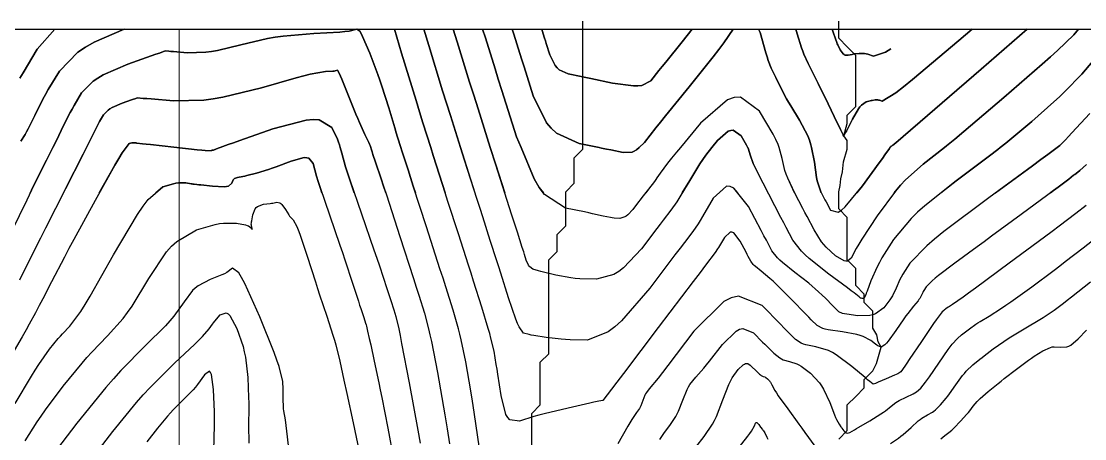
# Model space of a CAD drawing. Header units: metres. Extents: x 837117 to 838477, y 1189012 to 1191015.
# Drawn here: x 838258 to 838382.7, y 1190965.9 to 1191014.8 of the extents above; entities that cross this region are included whole.
import ezdxf

# ---------------------------------------------------------------- set-up
doc = ezdxf.new("R2010")
doc.units = ezdxf.units.M
doc.header["$LTSCALE"] = 0.3
doc.layers.add('COORD', color=7, linetype='Continuous', lineweight=20)
doc.layers.add('DRENAJE', color=5, linetype='Continuous', lineweight=25)
for name, color, linetype in [('COTAS 10', 1, 'Continuous'), ('COTAS INT', 252, 'Continuous'), ('MARCO IMP', 130, 'Continuous')]:
    doc.layers.add(name, color=color, linetype=linetype)

msp = doc.modelspace()

# ---------------------------------------------------------------- linework, layer by layer
at = {"layer": 'COORD'}
msp.add_line((838276.514, 1189013.872), (838276.514, 1191013.872), dxfattribs=at)
msp.add_lwpolyline([(837476.514, 1189013.872), (838476.514, 1189013.872), (838476.514, 1191013.872), (837476.514, 1191013.872)], close=True, dxfattribs=at)
at = {"layer": 'COTAS 10'}
for points, elevation in [([(838311.924, 1190963.375), (838311.101, 1190968.978), (838310.899, 1190970.279), (838310.709, 1190971.473), (838310.118, 1190974.879), (838309.576, 1190977.45), (838309.418, 1190978.117), (838309.256, 1190978.764), (838308.639, 1190980.936), (838307.77, 1190983.677), (838307.448, 1190984.682), (838307.092, 1190985.794), (838305.511, 1190990.701), (838303.969, 1190995.476), (838303.637, 1190996.506), (838303.346, 1190997.408), (838302.638, 1190999.612), (838302.516, 1191000), (838302.132, 1191001.22), (838301.969, 1191001.747), (838301.796, 1191002.31), (838301.088, 1191004.641), (838300.275, 1191007.188), (838300.035, 1191007.888), (838299.79, 1191008.585), (838298.854, 1191011.083), (838298.028, 1191013.026), (838297.853, 1191013.372), (838297.701, 1191013.637), (838297.343, 1191013.902), (838296.446, 1191013.652), (838295.953, 1191013.593), (838295.354, 1191013.537), (838292.309, 1191013.368), (838288.726, 1191013.079), (838287.788, 1191012.948), (838286.874, 1191012.794), (838283.769, 1191012.053), (838281.006, 1191011.372), (838280.308, 1191011.256), (838279.639, 1191011.171), (838277.463, 1191011.127), (838275.859, 1191011.255), (838275.551, 1191011.28), (838275.301, 1191011.299), (838274.889, 1191011.328), (838274.201, 1191011.088), (838273.777, 1191010.938), (838273.252, 1191010.751), (838270.513, 1191009.772), (838267.609, 1191008.515), (838266.98, 1191008.153), (838266.427, 1191007.785), (838265.059, 1191006.402), (838264.205, 1191004.94), (838263.975, 1191004.521), (838263.747, 1191004.096), (838262.948, 1191002.511), (838262.171, 1191000.912), (838261.957, 1191000.478), (838261.743, 1191000.048), (838261.719, 1191000), (838260.976, 1190998.526), (838259.742, 1190996.049), (838259.234, 1190995.016), (838258.654, 1190993.833), (838255.959, 1190988.308)], 1700), ([(838259.077, 1190994.695), (838259.234, 1190995.016), (838259.742, 1190996.049), (838260.976, 1190998.526), (838261.719, 1191000), (838261.743, 1191000.048), (838261.957, 1191000.478), (838262.171, 1191000.912), (838262.948, 1191002.511), (838263.747, 1191004.096), (838263.975, 1191004.521), (838264.205, 1191004.94), (838265.059, 1191006.402), (838266.427, 1191007.785), (838266.98, 1191008.153), (838267.609, 1191008.515), (838270.513, 1191009.772), (838273.252, 1191010.751), (838273.777, 1191010.938), (838274.201, 1191011.088), (838274.889, 1191011.328), (838275.301, 1191011.299), (838275.551, 1191011.28), (838275.859, 1191011.255), (838277.463, 1191011.127), (838279.639, 1191011.171), (838280.308, 1191011.256), (838281.006, 1191011.372), (838283.769, 1191012.053), (838286.874, 1191012.794), (838287.788, 1191012.948), (838288.726, 1191013.079), (838292.309, 1191013.368), (838295.354, 1191013.537), (838295.953, 1191013.593), (838296.446, 1191013.652), (838297.343, 1191013.902), (838297.701, 1191013.637), (838297.853, 1191013.372), (838298.028, 1191013.026), (838298.854, 1191011.083), (838299.79, 1191008.585), (838300.035, 1191007.888), (838300.275, 1191007.188), (838301.088, 1191004.641), (838301.796, 1191002.31), (838301.969, 1191001.747), (838302.132, 1191001.22), (838302.516, 1191000), (838302.638, 1190999.612), (838303.346, 1190997.408), (838303.637, 1190996.506), (838303.969, 1190995.476), (838304.221, 1190994.695)], 1700), ([(838351.784, 1190994.695), (838351.716, 1190994.824), (838351.401, 1190995.74), (838351.32, 1190996.095), (838351.242, 1190996.493), (838350.985, 1190998.296), (838350.637, 1191000), (838350.572, 1191000.321), (838350.396, 1191000.859), (838350.193, 1191001.388), (838349.237, 1191003.216), (838348.207, 1191004.885), (838347.957, 1191005.313), (838347.722, 1191005.727), (838347.003, 1191007.1), (838346.459, 1191008.214), (838346.336, 1191008.464), (838346.224, 1191008.689), (838345.916, 1191009.294), (838345.573, 1191010.205), (838345.439, 1191010.623), (838345.288, 1191011.114), (838344.601, 1191013.484), (838344.421, 1191013.872), (838344.601, 1191013.484), (838345.288, 1191011.114), (838345.439, 1191010.623), (838345.573, 1191010.205), (838345.916, 1191009.294), (838346.224, 1191008.689), (838346.336, 1191008.464), (838346.459, 1191008.214), (838347.003, 1191007.1), (838347.722, 1191005.727), (838347.957, 1191005.313), (838348.207, 1191004.885), (838349.237, 1191003.216), (838350.193, 1191001.388), (838350.396, 1191000.859), (838350.572, 1191000.321), (838350.637, 1191000), (838350.985, 1190998.296), (838351.242, 1190996.493), (838351.32, 1190996.095), (838351.401, 1190995.74), (838351.716, 1190994.824), (838352.094, 1190994.106), (838352.215, 1190993.877), (838352.342, 1190993.634), (838352.857, 1190992.648), (838353.776, 1190992.436), (838354.157, 1190992.681), (838354.594, 1190993.059), (838356.629, 1190995.52), (838358.568, 1190998.213), (838358.944, 1190998.736), (838359.25, 1190999.162), (838359.776, 1190999.899), (838359.836, 1190999.993), (838359.84, 1191000), (838359.849, 1191000.014), (838359.861, 1191000.032), (838359.889, 1191000.082), (838359.906, 1191000.11), (838359.91, 1191000.116), (838359.914, 1191000.121), (838359.928, 1191000.131), (838359.939, 1191000.134), (838359.942, 1191000.135), (838359.945, 1191000.135), (838359.954, 1191000.136), (838359.963, 1191000.136), (838359.966, 1191000.135), (838359.974, 1191000.132), (838360.06, 1191000.198), (838360.112, 1191000.24), (838360.175, 1191000.293), (838360.503, 1191000.574), (838370.51, 1191009.198), (838375.918, 1191013.872), (838370.51, 1191009.198), (838360.503, 1191000.574), (838360.175, 1191000.293), (838360.112, 1191000.24), (838360.06, 1191000.198), (838359.974, 1191000.132), (838359.966, 1191000.135), (838359.963, 1191000.136), (838359.954, 1191000.136), (838359.945, 1191000.135), (838359.942, 1191000.135), (838359.939, 1191000.134), (838359.928, 1191000.131), (838359.914, 1191000.121), (838359.91, 1191000.116), (838359.906, 1191000.11), (838359.889, 1191000.082), (838359.861, 1191000.032), (838359.849, 1191000.014), (838359.84, 1191000), (838359.836, 1190999.993), (838359.776, 1190999.899), (838359.25, 1190999.162), (838358.944, 1190998.736), (838358.568, 1190998.213), (838356.629, 1190995.52), (838355.947, 1190994.695)], 1690), ([(838382.833, 1190993.219), (838381.633, 1190992.283), (838379.655, 1190990.772), (838378.861, 1190990.177), (838377.959, 1190989.503), (838373.81, 1190986.43), (838369.839, 1190983.512), (838369.049, 1190982.937), (838368.393, 1190982.463), (838367.145, 1190981.589), (838366.804, 1190981.384), (838366.72, 1190981.331), (838366.642, 1190981.28), (838366.397, 1190981.107), (838366.197, 1190980.951), (838366.146, 1190980.911), (838366.097, 1190980.872), (838365.935, 1190980.739), (838365.474, 1190980.13), (838365.237, 1190979.79), (838364.952, 1190979.376), (838363.525, 1190977.263), (838362.096, 1190975.139), (838361.81, 1190974.719), (838361.571, 1190974.371), (838361.101, 1190973.722), (838360.744, 1190973.486), (838360.576, 1190973.398), (838360.377, 1190973.301), (838359.407, 1190972.872), (838358.461, 1190972.479), (838358.277, 1190972.404), (838358.126, 1190972.345), (838357.866, 1190972.255), (838357.457, 1190972.581), (838357.213, 1190972.784), (838356.913, 1190973.036), (838355.358, 1190974.352), (838353.544, 1190975.698), (838353.08, 1190975.969), (838352.634, 1190976.196), (838351.161, 1190976.647), (838349.962, 1190976.881), (838349.688, 1190976.97), (838349.439, 1190977.069), (838348.748, 1190977.517), (838347.829, 1190978.439), (838347.437, 1190978.837), (838346.984, 1190979.298), (838344.85, 1190981.479), (838342.087, 1190982.593), (838341.239, 1190982.38), (838340.354, 1190981.942), (838336.857, 1190978.477), (838333.782, 1190974.435), (838333.164, 1190973.632), (838332.647, 1190972.966), (838331.619, 1190971.703), (838331.279, 1190971.272), (838331.195, 1190971.13), (838331.116, 1190970.978), (838330.864, 1190970.35), (838330.617, 1190969.711), (838330.539, 1190969.552), (838330.458, 1190969.402), (838330.133, 1190968.927), (838329.583, 1190968.111), (838329.36, 1190967.746), (838329.106, 1190967.32), (838327.933, 1190965.279)], 1700), ([(838289.5, 1190963.739), (838288.969, 1190968.08), (838288.789, 1190969.125), (838288.758, 1190969.388), (838288.734, 1190969.639), (838288.712, 1190970.452), (838288.724, 1190971.229), (838288.722, 1190971.458), (838288.717, 1190971.693), (838288.68, 1190972.592), (838288.231, 1190974.323), (838287.967, 1190975.083), (838287.643, 1190975.964), (838285.967, 1190980.159), (838284.215, 1190984.07), (838283.843, 1190984.772), (838283.52, 1190985.309), (838282.76, 1190985.874), (838282.096, 1190985.357), (838281.833, 1190985.212), (838281.535, 1190985.066), (838280.175, 1190984.532), (838278.74, 1190983.804), (838278.395, 1190983.535), (838278.073, 1190983.238), (838277.099, 1190981.922), (838275.902, 1190980.217), (838275.439, 1190979.675), (838274.919, 1190979.102), (838272.566, 1190976.778), (838269.677, 1190973.849), (838268.82, 1190972.894), (838267.938, 1190971.878), (838264.543, 1190967.69), (838261.63, 1190963.907)], 1710)]:
    msp.add_lwpolyline(points, dxfattribs=dict(at, elevation=elevation))
at = {"layer": 'COTAS 10', "elevation": 1690}
msp.add_lwpolyline([(838330.422, 1191000), (838330.136, 1190999.725), (838329.87, 1190999.576), (838329.599, 1190999.468), (838328.574, 1190999.421), (838327.135, 1190999.717), (838326.602, 1190999.826), (838326.011, 1190999.947), (838325.75, 1191000), (838323.392, 1191000.479), (838320.745, 1191001.706), (838320.136, 1191002.263), (838319.581, 1191002.916), (838318.024, 1191006.061), (838316.943, 1191009.46), (838316.687, 1191010.272), (838316.451, 1191011.027), (838315.754, 1191013.292), (838315.561, 1191013.872), (838315.754, 1191013.292), (838316.451, 1191011.027), (838316.687, 1191010.272), (838316.943, 1191009.46), (838318.024, 1191006.061), (838319.581, 1191002.916), (838320.136, 1191002.263), (838320.745, 1191001.706), (838323.392, 1191000.479), (838325.75, 1191000), (838326.011, 1190999.947), (838326.602, 1190999.826), (838327.135, 1190999.717), (838328.574, 1190999.421), (838329.599, 1190999.468), (838329.87, 1190999.576), (838330.136, 1190999.725), (838330.422, 1191000), (838331.052, 1191000.605), (838332.391, 1191002.3), (838332.923, 1191002.962), (838333.526, 1191003.709), (838336.288, 1191007.104), (838339.122, 1191010.656), (838339.77, 1191011.501), (838340.358, 1191012.287), (838341.465, 1191013.872), (838340.358, 1191012.287), (838339.77, 1191011.501), (838339.122, 1191010.656), (838336.288, 1191007.104), (838333.526, 1191003.709), (838332.923, 1191002.962), (838332.391, 1191002.3), (838331.052, 1191000.605)], close=True, dxfattribs=at)
at = {"layer": 'COTAS INT'}
for points, elevation in [([(838257.86, 1191008.119), (838258.234, 1191008.764), (838259.901, 1191011.539), (838261.943, 1191013.872), (838259.901, 1191011.539), (838258.234, 1191008.764), (838257.86, 1191008.119)], 1696), ([(838257.982, 1191000.736), (838258.472, 1191001.553), (838258.64, 1191001.863), (838258.822, 1191002.211), (838259.596, 1191003.771), (838260.565, 1191005.664), (838260.869, 1191006.22), (838261.19, 1191006.791), (838262.48, 1191008.971), (838264.663, 1191011.178), (838265.547, 1191011.767), (838266.552, 1191012.345), (838270.079, 1191013.872), (838266.552, 1191012.345), (838265.547, 1191011.767), (838264.663, 1191011.178), (838262.48, 1191008.971), (838261.19, 1191006.791), (838260.869, 1191006.22), (838260.565, 1191005.664), (838259.596, 1191003.771), (838258.822, 1191002.211), (838258.64, 1191001.863), (838258.472, 1191001.553), (838257.982, 1191000.736)], 1698), ([(838382.871, 1190998.035), (838382.1, 1190997.312), (838381.643, 1190996.97), (838381.503, 1190996.863), (838381.357, 1190996.751), (838380.783, 1190996.302), (838379.555, 1190995.372), (838378.998, 1190994.957), (838378.347, 1190994.473), (838375.211, 1190992.153), (838371.739, 1190989.596), (838370.876, 1190988.962), (838370.056, 1190988.36), (838367.451, 1190986.453), (838365.517, 1190984.995), (838365.121, 1190984.676), (838364.785, 1190984.393), (838364.074, 1190983.678), (838363.798, 1190983.236), (838363.736, 1190983.125), (838363.68, 1190983.02), (838363.531, 1190982.685), (838363.324, 1190982.309), (838363.232, 1190982.178), (838363.124, 1190982.036), (838362.61, 1190981.426), (838361.915, 1190980.566), (838361.693, 1190980.267), (838361.458, 1190979.94), (838360.506, 1190978.54), (838359.613, 1190977.286), (838359.416, 1190977.052), (838359.241, 1190976.867), (838358.791, 1190976.609), (838358.418, 1190976.766), (838358.292, 1190976.842), (838358.155, 1190976.934), (838357.579, 1190977.384), (838356.679, 1190977.868), (838356.338, 1190977.981), (838355.957, 1190978.084), (838354.252, 1190978.381), (838352.602, 1190978.64), (838352.257, 1190978.72), (838351.96, 1190978.802), (838351.288, 1190979.13), (838350.611, 1190979.811), (838350.31, 1190980.116), (838349.96, 1190980.473), (838348.288, 1190982.182), (838346.531, 1190983.937), (838346.128, 1190984.322), (838345.762, 1190984.663), (838344.739, 1190985.528), (838344.074, 1190986.058), (838343.932, 1190986.187), (838343.809, 1190986.309), (838343.519, 1190986.684), (838343.227, 1190987.239), (838343.103, 1190987.474), (838342.96, 1190987.744), (838342.287, 1190989.015), (838341.518, 1190989.997), (838341.314, 1190990.085), (838341.114, 1190990.093), (838340.423, 1190989.46), (838339.854, 1190988.49), (838339.73, 1190988.286), (838339.622, 1190988.11), (838339.353, 1190987.706), (838338.222, 1190986.22), (838337.57, 1190985.361), (838336.772, 1190984.308), (838332.664, 1190978.89), (838328.587, 1190973.515), (838327.808, 1190972.489), (838327.181, 1190971.664), (838326.181, 1190970.355), (838326.17, 1190970.356), (838326.163, 1190970.356), (838326.149, 1190970.358), (838325.519, 1190970.223), (838325.128, 1190970.136), (838324.643, 1190970.029), (838322.105, 1190969.466), (838319.316, 1190968.802), (838318.672, 1190968.632), (838318.083, 1190968.468), (838316.421, 1190967.923), (838315.297, 1190968.073), (838315.048, 1190968.348), (838314.825, 1190968.723), (838314.245, 1190970.917), (838313.873, 1190973.45), (838313.782, 1190974.039), (838313.696, 1190974.578), (838313.429, 1190976.118), (838313.066, 1190977.655), (838312.921, 1190978.193), (838312.755, 1190978.779), (838311.995, 1190981.3), (838311.033, 1190984.345), (838310.741, 1190985.262), (838310.438, 1190986.21), (838309.252, 1190989.9), (838308.033, 1190993.678), (838307.71, 1190994.681), (838307.394, 1190995.667), (838306.301, 1190999.072), (838306.009, 1191000), (838305.093, 1191002.913), (838304.703, 1191004.173), (838304.29, 1191005.519), (838302.598, 1191011.087), (838301.756, 1191013.872), (838302.598, 1191011.087), (838304.29, 1191005.519), (838304.703, 1191004.173), (838305.093, 1191002.913), (838306.009, 1191000), (838306.301, 1190999.072), (838307.394, 1190995.667), (838307.705, 1190994.695)], 1698), ([(838383.242, 1191004.003), (838381.16, 1191001.731), (838380.745, 1191001.283), (838380.4, 1191000.912), (838379.738, 1191000.226), (838379.435, 1191000), (838378.337, 1190999.182), (838377.526, 1190998.586), (838376.532, 1190997.858), (838371.414, 1190994.12), (838366.154, 1190990.142), (838365.07, 1190989.262), (838364.147, 1190988.478), (838362.16, 1190986.45), (838361.347, 1190985.149), (838361.165, 1190984.825), (838361, 1190984.516), (838360.562, 1190983.531), (838360.143, 1190982.637), (838359.992, 1190982.387), (838359.826, 1190982.136), (838359.097, 1190981.216), (838358.125, 1190980.507), (838357.806, 1190980.388), (838357.465, 1190980.302), (838356.052, 1190980.271), (838354.765, 1190980.457), (838354.503, 1190980.509), (838354.283, 1190980.56), (838353.828, 1190980.743), (838353.474, 1190981.099), (838353.317, 1190981.259), (838353.134, 1190981.445), (838352.26, 1190982.339), (838351.081, 1190983.449), (838350.706, 1190983.771), (838350.309, 1190984.1), (838348.702, 1190985.344), (838347.224, 1190986.52), (838346.91, 1190986.806), (838346.637, 1190987.076), (838345.993, 1190987.907), (838345.345, 1190989.14), (838345.069, 1190989.662), (838344.752, 1190990.262), (838343.26, 1190993.082), (838341.552, 1190995.261), (838341.099, 1190995.456), (838340.655, 1190995.475), (838339.121, 1190994.07), (838337.858, 1190991.917), (838337.584, 1190991.464), (838337.343, 1190991.073), (838336.746, 1190990.178), (838335.736, 1190988.857), (838335.235, 1190988.199), (838334.638, 1190987.412), (838331.68, 1190983.513), (838328.38, 1190979.703), (838327.567, 1190978.974), (838326.798, 1190978.385), (838324.384, 1190977.435), (838322.344, 1190977.461), (838321.811, 1190977.488), (838321.292, 1190977.524), (838319.529, 1190977.727), (838318.104, 1190977.966), (838317.798, 1190978.024), (838317.529, 1190978.08), (838316.875, 1190978.254), (838316.36, 1190978.979), (838316.179, 1190979.382), (838315.981, 1190979.873), (838315.127, 1190982.375), (838314.213, 1190985.277), (838313.978, 1190986.019), (838313.751, 1190986.735), (838312.993, 1190989.099), (838312.098, 1190991.879), (838311.784, 1190992.857), (838311.441, 1190993.925), (838309.964, 1190998.532), (838309.499, 1191000), (838308.311, 1191003.755), (838307.857, 1191005.211), (838307.405, 1191006.67), (838305.785, 1191011.976), (838305.194, 1191013.872), (838305.785, 1191011.976), (838307.405, 1191006.67), (838307.857, 1191005.211), (838308.311, 1191003.755), (838309.499, 1191000), (838309.964, 1190998.532), (838311.194, 1190994.695)], 1696), ([(838335.493, 1190994.695), (838336.363, 1190996.158), (838337.559, 1190998.083), (838337.907, 1190998.593), (838338.262, 1190999.093), (838338.968, 1191000), (838339.604, 1191000.818), (838340.874, 1191001.915), (838341.183, 1191002.019), (838341.474, 1191002.037), (838342.374, 1191001.384), (838343.012, 1191000.302), (838343.14, 1191000.051), (838343.163, 1191000), (838343.14, 1191000.051), (838343.012, 1191000.302), (838342.374, 1191001.384), (838341.474, 1191002.037), (838341.183, 1191002.019), (838340.874, 1191001.915), (838339.604, 1191000.818), (838338.968, 1191000), (838338.262, 1190999.093), (838337.907, 1190998.593), (838337.559, 1190998.083), (838336.363, 1190996.158), (838335.323, 1190994.41), (838335.074, 1190994.011), (838334.841, 1190993.649), (838334.139, 1190992.649), (838333.251, 1190991.495), (838332.9, 1190991.036), (838332.504, 1190990.516), (838330.697, 1190988.136), (838328.61, 1190985.898), (838328.038, 1190985.469), (838327.469, 1190985.122), (838325.434, 1190984.555), (838323.476, 1190984.611), (838322.956, 1190984.657), (838322.444, 1190984.716), (838320.672, 1190985.037), (838319.218, 1190985.393), (838318.906, 1190985.474), (838318.634, 1190985.547), (838317.983, 1190985.746), (838317.624, 1190986), (838317.537, 1190986.107), (838317.456, 1190986.23), (838317.207, 1190986.807), (838317.005, 1190987.45), (838316.952, 1190987.615), (838316.902, 1190987.774), (838316.734, 1190988.298), (838316.162, 1190990.081), (838315.488, 1190992.183), (838313.627, 1190997.993), (838312.989, 1191000), (838311.55, 1191004.528), (838311.045, 1191006.135), (838310.57, 1191007.655), (838309.108, 1191012.414), (838308.634, 1191013.872), (838309.108, 1191012.414), (838310.57, 1191007.655), (838311.045, 1191006.135), (838311.55, 1191004.528), (838312.989, 1191000), (838313.627, 1190997.993), (838314.683, 1190994.695)], 1694), ([(838360.326, 1190994.695), (838360.48, 1190994.904), (838361.068, 1190995.589), (838361.653, 1190996.222), (838363.741, 1190998.073), (838361.653, 1190996.222), (838361.068, 1190995.589), (838360.48, 1190994.904), (838358.332, 1190991.994), (838356.545, 1190989.253), (838356.184, 1190988.674), (838355.881, 1190988.174), (838355.27, 1190987.018), (838354.851, 1190986.669), (838354.669, 1190986.678), (838354.459, 1190986.732), (838353.461, 1190987.308), (838352.354, 1190988.306), (838352.075, 1190988.627), (838351.808, 1190988.967), (838350.941, 1190990.355), (838350.112, 1190991.938), (838349.869, 1190992.401), (838349.62, 1190992.875), (838348.669, 1190994.674), (838347.844, 1190996.433), (838347.674, 1190996.881), (838347.529, 1190997.312), (838347.215, 1190998.728), (838346.828, 1191000), (838346.715, 1191000.373), (838346.452, 1191000.947), (838346.136, 1191001.574), (838344.543, 1191004.27), (838342.302, 1191005.899), (838341.576, 1191005.854), (838340.805, 1191005.593), (838337.639, 1191002.859), (838335.266, 1191000), (838334.804, 1190999.444), (838334.241, 1190998.754), (838333.773, 1190998.174), (838332.888, 1190997.005), (838332.523, 1190996.444), (838332.384, 1190996.248), (838332.229, 1190996.035), (838331.533, 1190995.12), (838330.765, 1190994.132), (838330.565, 1190993.873), (838330.371, 1190993.62), (838329.713, 1190992.758), (838329.096, 1190992.097), (838328.927, 1190991.97), (838328.758, 1190991.867), (838328.157, 1190991.699), (838327.497, 1190991.735), (838327.291, 1190991.761), (838327.076, 1190991.793), (838326.22, 1190991.967), (838324.98, 1190992.245), (838324.525, 1190992.342), (838324.02, 1190992.448), (838321.79, 1190992.907), (838319.362, 1190994.504), (838318.732, 1190995.327), (838318.121, 1190996.317), (838316.594, 1191000), (838316.069, 1191001.267), (838314.337, 1191006.712), (838313.927, 1191008.013), (838313.548, 1191009.225), (838312.431, 1191012.853), (838312.092, 1191013.872), (838312.431, 1191012.853), (838313.548, 1191009.225), (838313.927, 1191008.013), (838314.337, 1191006.712), (838316.069, 1191001.267), (838316.594, 1191000), (838318.121, 1190996.317), (838318.732, 1190995.327), (838319.216, 1190994.695)], 1692), ([(838384.047, 1191010.656), (838382.307, 1191008.62), (838380.312, 1191006.561), (838379.693, 1191005.963), (838379.045, 1191005.353), (838376.465, 1191003.047), (838373.418, 1191000.529), (838372.747, 1191000), (838372.475, 1190999.786), (838371.491, 1190999.022), (838367.578, 1190996.096), (838363.903, 1190993.182), (838363.069, 1190992.426), (838362.314, 1190991.691), (838360.246, 1190989.222), (838358.896, 1190987.063), (838358.593, 1190986.525), (838358.321, 1190986.012), (838357.592, 1190984.376), (838357.153, 1190983.179), (838357.063, 1190982.944), (838356.987, 1190982.75), (838356.826, 1190982.398), (838356.741, 1190982.336), (838356.714, 1190982.326), (838356.684, 1190982.318), (838356.562, 1190982.316), (838356.45, 1190982.332), (838356.427, 1190982.336), (838356.408, 1190982.341), (838356.369, 1190982.357), (838356.338, 1190982.388), (838356.324, 1190982.401), (838356.308, 1190982.418), (838356.233, 1190982.495), (838355.63, 1190982.96), (838355.283, 1190983.22), (838354.857, 1190983.538), (838352.664, 1190985.159), (838350.375, 1190986.981), (838349.888, 1190987.425), (838349.465, 1190987.842), (838348.467, 1190989.131), (838347.676, 1190990.638), (838347.384, 1190991.193), (838347.059, 1190991.808), (838345.622, 1190994.525), (838344.288, 1190997.126), (838344.028, 1190997.667), (838343.816, 1190998.131), (838343.446, 1190999.16), (838343.245, 1190999.82), (838343.163, 1191000), (838343.245, 1190999.82), (838343.446, 1190999.16), (838343.816, 1190998.131), (838344.028, 1190997.667), (838344.288, 1190997.126), (838345.535, 1190994.695)], 1694), ([(838365.811, 1190994.695), (838367.578, 1190996.096), (838371.491, 1190999.022), (838372.475, 1190999.786), (838372.747, 1191000), (838373.418, 1191000.529), (838376.465, 1191003.047), (838379.045, 1191005.353), (838379.693, 1191005.963), (838380.312, 1191006.561), (838382.307, 1191008.62), (838384.047, 1191010.656)], 1694), ([(838300.731, 1190994.695), (838300.482, 1190995.46), (838300.195, 1190996.335), (838299.536, 1190998.303), (838299.238, 1190999.171), (838299.178, 1190999.352), (838299.129, 1190999.508), (838299.032, 1190999.857), (838298.98, 1191000), (838298.898, 1191000.226), (838298.824, 1191000.395), (838298.735, 1191000.592), (838298.282, 1191001.543), (838297.649, 1191002.931), (838297.446, 1191003.403), (838297.232, 1191003.914), (838296.36, 1191006.077), (838295.586, 1191008.002), (838295.433, 1191008.362), (838295.307, 1191008.648), (838295.075, 1191009.059), (838294.823, 1191008.989), (838294.685, 1191008.972), (838294.517, 1191008.956), (838293.662, 1191008.909), (838291.874, 1191008.593), (838291.118, 1191008.408), (838290.248, 1191008.181), (838286.162, 1191007.008), (838281.645, 1191005.894), (838280.503, 1191005.705), (838279.409, 1191005.566), (838275.852, 1191005.493), (838273.23, 1191005.703), (838272.726, 1191005.743), (838272.318, 1191005.774), (838271.644, 1191005.823), (838271.339, 1191005.724), (838271.163, 1191005.662), (838270.947, 1191005.587), (838269.837, 1191005.192), (838268.666, 1191004.685), (838268.413, 1191004.539), (838268.19, 1191004.391), (838267.639, 1191003.834), (838267.295, 1191003.244), (838267.202, 1191003.076), (838267.11, 1191002.904), (838266.788, 1191002.266), (838266.045, 1191000.78), (838265.689, 1191000.075), (838265.651, 1191000), (838265.266, 1190999.243), (838263.193, 1190995.176), (838260.849, 1190990.554), (838260.256, 1190989.371), (838259.686, 1190988.23), (838257.83, 1190984.462)], 1702), ([(838262.949, 1190994.695), (838263.193, 1190995.176), (838265.266, 1190999.243), (838265.651, 1191000), (838265.689, 1191000.075), (838266.045, 1191000.78), (838266.788, 1191002.266), (838267.11, 1191002.904), (838267.202, 1191003.076), (838267.295, 1191003.244), (838267.639, 1191003.834), (838268.19, 1191004.391), (838268.413, 1191004.539), (838268.666, 1191004.685), (838269.837, 1191005.192), (838270.947, 1191005.587), (838271.163, 1191005.662), (838271.339, 1191005.724), (838271.644, 1191005.823), (838272.318, 1191005.774), (838272.726, 1191005.743), (838273.23, 1191005.703), (838275.852, 1191005.493), (838279.409, 1191005.566), (838280.503, 1191005.705), (838281.645, 1191005.894), (838286.162, 1191007.008), (838290.248, 1191008.181), (838291.118, 1191008.408), (838291.874, 1191008.593), (838293.662, 1191008.909), (838294.517, 1191008.956), (838294.685, 1191008.972), (838294.823, 1191008.989), (838295.075, 1191009.059), (838295.307, 1191008.648), (838295.433, 1191008.362), (838295.586, 1191008.002), (838296.36, 1191006.077), (838297.232, 1191003.914), (838297.446, 1191003.403), (838297.649, 1191002.931), (838298.282, 1191001.543), (838298.735, 1191000.592), (838298.824, 1191000.395), (838298.898, 1191000.226), (838298.98, 1191000), (838299.032, 1190999.857), (838299.129, 1190999.508), (838299.178, 1190999.352), (838299.238, 1190999.171), (838299.536, 1190998.303), (838300.195, 1190996.335), (838300.482, 1190995.46), (838300.814, 1190994.442), (838302.392, 1190989.575), (838303.975, 1190984.666), (838304.311, 1190983.621), (838304.603, 1190982.714), (838305.284, 1190980.573), (838305.756, 1190978.749), (838305.915, 1190978.041), (838306.086, 1190977.246), (838306.807, 1190973.64), (838307.678, 1190968.68), (838307.944, 1190967.031), (838308.221, 1190965.262)], 1702), ([(838348.659, 1190994.695), (838347.844, 1190996.433), (838347.674, 1190996.881), (838347.529, 1190997.312), (838347.215, 1190998.728), (838346.828, 1191000), (838346.715, 1191000.373), (838346.452, 1191000.947), (838346.136, 1191001.574), (838344.543, 1191004.27), (838342.302, 1191005.899), (838341.576, 1191005.854), (838340.805, 1191005.593), (838337.639, 1191002.859), (838335.266, 1191000), (838334.804, 1190999.444), (838334.241, 1190998.754), (838333.773, 1190998.174), (838332.888, 1190997.005), (838332.523, 1190996.444), (838332.384, 1190996.248), (838332.229, 1190996.035), (838331.533, 1190995.12), (838331.203, 1190994.695)], 1692), ([(838297.037, 1190994.695), (838296.517, 1190996.21), (838296.244, 1190997.039), (838296.017, 1190997.751), (838295.575, 1190999.347), (838295.398, 1191000), (838295.312, 1191000.316), (838295.198, 1191000.632), (838295.065, 1191000.97), (838294.436, 1191002.362), (838292.917, 1191003.266), (838292.223, 1191003.296), (838291.41, 1191003.23), (838287.488, 1191002.196), (838283.65, 1191000.838), (838282.891, 1191000.568), (838282.263, 1191000.344), (838281.317, 1191000), (838282.263, 1191000.344), (838282.891, 1191000.568), (838283.65, 1191000.838), (838287.488, 1191002.196), (838291.41, 1191003.23), (838292.223, 1191003.296), (838292.917, 1191003.266), (838294.436, 1191002.362), (838295.065, 1191000.97), (838295.198, 1191000.632), (838295.312, 1191000.316), (838295.398, 1191000), (838295.575, 1190999.347), (838296.017, 1190997.751), (838296.244, 1190997.039), (838296.517, 1190996.21), (838297.88, 1190992.242), (838299.349, 1190988.022), (838299.688, 1190987.034), (838299.998, 1190986.125), (838300.873, 1190983.496), (838301.451, 1190981.703), (838301.574, 1190981.322), (838301.68, 1190980.991), (838301.929, 1190980.209), (838302.256, 1190978.734), (838302.412, 1190977.966), (838302.596, 1190977.041), (838303.496, 1190972.401), (838304.51, 1190966.854), (838304.765, 1190965.358)], 1704), ([(838372.201, 1190994.695), (838376.532, 1190997.858), (838377.526, 1190998.586), (838378.337, 1190999.182), (838379.435, 1191000), (838379.738, 1191000.226), (838380.4, 1191000.912), (838380.745, 1191001.283), (838381.16, 1191001.731), (838383.242, 1191004.003)], 1696), ([(838267.167, 1190994.695), (838268.981, 1190997.927), (838269.451, 1190998.724), (838269.847, 1190999.371), (838270.318, 1191000), (838270.663, 1191000.46), (838270.967, 1191000.546), (838271.041, 1191000.56), (838271.111, 1191000.569), (838271.326, 1191000.568), (838271.476, 1191000.545), (838271.504, 1191000.541), (838271.527, 1191000.537), (838271.563, 1191000.532), (838272.229, 1191000.457), (838272.648, 1191000.41), (838273.17, 1191000.35), (838275.905, 1191000.039), (838276.258, 1191000), (838278.641, 1190999.737), (838279.163, 1190999.683), (838279.584, 1190999.643), (838280.256, 1190999.604), (838280.271, 1190999.642), (838280.277, 1190999.649), (838280.285, 1190999.656), (838280.32, 1190999.668), (838280.379, 1190999.678), (838280.4, 1190999.683), (838280.425, 1190999.689), (838280.532, 1190999.716), (838280.693, 1190999.767), (838280.751, 1190999.787), (838280.814, 1190999.811), (838281.091, 1190999.918), (838281.317, 1191000), (838281.091, 1190999.918), (838280.814, 1190999.811), (838280.751, 1190999.787), (838280.693, 1190999.767), (838280.532, 1190999.716), (838280.425, 1190999.689), (838280.4, 1190999.683), (838280.379, 1190999.678), (838280.32, 1190999.668), (838280.285, 1190999.656), (838280.277, 1190999.649), (838280.271, 1190999.642), (838280.256, 1190999.604), (838279.584, 1190999.643), (838279.163, 1190999.683), (838278.641, 1190999.737), (838276.258, 1191000), (838275.905, 1191000.039), (838273.17, 1191000.35), (838272.648, 1191000.41), (838272.229, 1191000.457), (838271.563, 1191000.532), (838271.527, 1191000.537), (838271.504, 1191000.541), (838271.476, 1191000.545), (838271.326, 1191000.568), (838271.111, 1191000.569), (838271.041, 1191000.56), (838270.967, 1191000.546), (838270.663, 1191000.46), (838270.318, 1191000), (838269.847, 1190999.371), (838269.451, 1190998.724), (838268.981, 1190997.927), (838266.666, 1190993.803), (838264.179, 1190989.237), (838263.601, 1190988.161), (838263.069, 1190987.168), (838261.547, 1190984.261), (838260.527, 1190982.258), (838260.312, 1190981.834), (838260.126, 1190981.468), (838259.701, 1190980.615), (838258.963, 1190979.289), (838258.581, 1190978.623), (838258.122, 1190977.828), (838255.822, 1190973.878)], 1704), ([(838257.302, 1190970.01), (838259.207, 1190973.182), (838259.661, 1190973.904), (838260.084, 1190974.559), (838261.344, 1190976.359), (838262.348, 1190977.598), (838262.609, 1190977.898), (838262.862, 1190978.181), (838263.717, 1190979.047), (838264.988, 1190980.784), (838265.505, 1190981.615), (838266.093, 1190982.598), (838268.811, 1190987.412), (838271.637, 1190992.171), (838272.293, 1190993.119), (838272.895, 1190993.907), (838274.61, 1190995.415), (838275.851, 1190995.764), (838276.153, 1190995.821), (838276.437, 1190995.86), (838277.313, 1190995.855), (838277.924, 1190995.76), (838278.04, 1190995.742), (838278.134, 1190995.728), (838278.282, 1190995.705), (838278.612, 1190995.668), (838278.82, 1190995.644), (838279.079, 1190995.615), (838280.436, 1190995.46), (838281.809, 1190995.401), (838282.078, 1190995.431), (838282.299, 1190995.481), (838282.695, 1190995.832), (838282.848, 1190996.23), (838282.916, 1190996.309), (838282.995, 1190996.376), (838283.37, 1190996.508), (838283.984, 1190996.613), (838284.213, 1190996.663), (838284.468, 1190996.722), (838285.601, 1190997.009), (838287.012, 1190997.434), (838287.441, 1190997.579), (838287.888, 1190997.736), (838289.644, 1190998.403), (838291.178, 1190998.818), (838291.484, 1190998.815), (838291.74, 1190998.763), (838292.238, 1190998.149), (838292.631, 1190996.648), (838292.821, 1190996.035), (838293.045, 1190995.337), (838294.146, 1190992.105), (838295.37, 1190988.574), (838295.671, 1190987.688), (838295.956, 1190986.841), (838296.849, 1190984.115), (838297.529, 1190981.995), (838297.679, 1190981.53), (838297.813, 1190981.118), (838298.16, 1190980.072), (838298.375, 1190979.404), (838298.426, 1190979.23), (838298.474, 1190979.062), (838298.615, 1190978.493), (838298.804, 1190977.626), (838298.97, 1190976.862), (838299.382, 1190974.969), (838299.919, 1190972.408), (838300.087, 1190971.579), (838300.263, 1190970.699), (838300.966, 1190967.089), (838301.63, 1190963.52)], 1706), ([(838293.264, 1190994.695), (838293.045, 1190995.337), (838292.821, 1190996.035), (838292.631, 1190996.648), (838292.238, 1190998.149), (838291.74, 1190998.763), (838291.484, 1190998.815), (838291.178, 1190998.818), (838289.644, 1190998.403), (838287.888, 1190997.736), (838287.441, 1190997.579), (838287.012, 1190997.434), (838285.601, 1190997.009), (838284.468, 1190996.722), (838284.213, 1190996.663), (838283.984, 1190996.613), (838283.37, 1190996.508), (838282.995, 1190996.376), (838282.916, 1190996.309), (838282.848, 1190996.23), (838282.695, 1190995.832), (838282.299, 1190995.481), (838282.078, 1190995.431), (838281.809, 1190995.401), (838280.436, 1190995.46), (838279.079, 1190995.615), (838278.82, 1190995.644), (838278.612, 1190995.668), (838278.282, 1190995.705), (838278.134, 1190995.728), (838278.04, 1190995.742), (838277.924, 1190995.76), (838277.313, 1190995.855), (838276.437, 1190995.86), (838276.153, 1190995.821), (838275.851, 1190995.764), (838274.61, 1190995.415), (838273.791, 1190994.695)], 1706), ([(838378.646, 1190994.695), (838378.998, 1190994.957), (838379.555, 1190995.372), (838380.783, 1190996.302), (838381.357, 1190996.751), (838381.503, 1190996.863), (838381.643, 1190996.97), (838382.1, 1190997.312), (838382.871, 1190998.035)], 1698), ([(838341.996, 1190994.695), (838341.552, 1190995.261), (838341.099, 1190995.456), (838340.655, 1190995.475), (838339.804, 1190994.695)], 1696), ([(838258.483, 1190965.629), (838259.89, 1190967.846), (838260.357, 1190968.525), (838260.857, 1190969.233), (838262.943, 1190972.024), (838265.143, 1190974.738), (838265.714, 1190975.396), (838266.27, 1190976.015), (838268.141, 1190977.912), (838269.953, 1190979.943), (838270.472, 1190980.645), (838270.997, 1190981.408), (838272.955, 1190984.667), (838275.034, 1190987.765), (838275.635, 1190988.426), (838276.249, 1190989.002), (838278.558, 1190990.37), (838280.725, 1190990.984), (838281.249, 1190991.084), (838281.739, 1190991.154), (838283.235, 1190991.152), (838284.285, 1190990.942), (838284.494, 1190990.88), (838284.668, 1190990.816), (838285.005, 1190990.57), (838285.08, 1190990.407), (838285.09, 1190990.395), (838285.095, 1190990.397), (838285.074, 1190990.524), (838285.033, 1190990.704), (838285.02, 1190990.769), (838285.011, 1190990.823), (838285.01, 1190990.848), (838285.009, 1190990.859), (838285.008, 1190990.871), (838284.999, 1190990.929), (838284.987, 1190990.983), (838284.984, 1190990.993), (838284.981, 1190991), (838284.969, 1190991.007), (838284.989, 1190991.173), (838285.005, 1190991.28), (838285.027, 1190991.413), (838285.144, 1190992.116), (838285.43, 1190992.838), (838285.558, 1190992.984), (838285.707, 1190993.105), (838286.42, 1190993.348), (838287.176, 1190993.438), (838287.351, 1190993.464), (838287.511, 1190993.49), (838287.968, 1190993.584), (838288.341, 1190993.514), (838288.448, 1190993.436), (838288.557, 1190993.332), (838288.968, 1190992.745), (838289.363, 1190992.102), (838289.463, 1190991.963), (838289.559, 1190991.841), (838289.871, 1190991.539), (838290.297, 1190990.766), (838290.465, 1190990.348), (838290.655, 1190989.84), (838291.52, 1190987.265), (838292.487, 1190984.269), (838292.74, 1190983.495), (838292.988, 1190982.746), (838293.83, 1190980.241), (838294.552, 1190978.002), (838294.723, 1190977.419), (838294.882, 1190976.854), (838295.355, 1190974.948), (838295.835, 1190972.748), (838296.176, 1190971.185), (838296.925, 1190967.74), (838297.635, 1190964.383)], 1708), ([(838332.861, 1190965.766), (838333.102, 1190966.145), (838333.335, 1190966.496), (838334.096, 1190967.527), (838334.748, 1190968.48), (838334.911, 1190968.781), (838335.066, 1190969.098), (838335.562, 1190970.379), (838336.066, 1190971.639), (838336.226, 1190971.943), (838336.394, 1190972.228), (838337.076, 1190973.093), (838338.004, 1190974.128), (838338.327, 1190974.519), (838338.68, 1190974.956), (838340.196, 1190976.914), (838341.792, 1190978.495), (838342.196, 1190978.695), (838342.583, 1190978.792), (838343.844, 1190978.284), (838344.908, 1190977.2), (838345.171, 1190976.935), (838345.421, 1190976.684), (838346.207, 1190975.903), (838346.918, 1190975.336), (838347.119, 1190975.219), (838347.321, 1190975.121), (838348.07, 1190974.913), (838348.907, 1190974.649), (838349.165, 1190974.514), (838349.436, 1190974.354), (838350.508, 1190973.552), (838351.556, 1190972.431), (838351.811, 1190972.069), (838352.051, 1190971.685), (838352.79, 1190970.11), (838353.344, 1190968.672), (838353.467, 1190968.373), (838353.577, 1190968.118), (838353.867, 1190967.554), (838354.076, 1190967.266), (838354.136, 1190967.184), (838354.196, 1190967.101), (838354.422, 1190966.791), (838354.668, 1190966.57), (838354.742, 1190966.543), (838354.818, 1190966.53), (838355.114, 1190966.606), (838355.662, 1190966.92), (838355.898, 1190967.057), (838356.17, 1190967.215), (838357.456, 1190967.97), (838358.768, 1190968.776), (838359.057, 1190968.968), (838359.313, 1190969.145), (838359.97, 1190969.672), (838360.513, 1190970.1), (838360.697, 1190970.216), (838360.896, 1190970.331), (838361.738, 1190970.734), (838362.569, 1190971.135), (838362.762, 1190971.248), (838362.938, 1190971.363), (838363.437, 1190971.784), (838363.999, 1190972.496), (838364.215, 1190972.794), (838364.456, 1190973.135), (838365.546, 1190974.733), (838366.648, 1190976.322), (838366.897, 1190976.658), (838367.123, 1190976.949), (838367.738, 1190977.625), (838368.234, 1190978.03), (838368.385, 1190978.15), (838368.541, 1190978.274), (838369.155, 1190978.749), (838369.903, 1190979.279), (838370.143, 1190979.437), (838370.399, 1190979.6), (838371.443, 1190980.227), (838372.905, 1190981.159), (838373.423, 1190981.514), (838373.99, 1190981.91), (838376.45, 1190983.688), (838379.067, 1190985.638), (838379.733, 1190986.141), (838380.375, 1190986.63), (838382.484, 1190988.263), (838384.308, 1190989.687)], 1702), ([(838359.877, 1190965.31), (838360.843, 1190965.949), (838361.106, 1190966.149), (838361.368, 1190966.358), (838362.3, 1190967.195), (838363.156, 1190967.968), (838363.37, 1190968.137), (838363.573, 1190968.286), (838364.226, 1190968.661), (838364.82, 1190968.993), (838364.987, 1190969.115), (838365.155, 1190969.25), (838365.772, 1190969.845), (838366.427, 1190970.621), (838366.62, 1190970.869), (838366.816, 1190971.132), (838367.566, 1190972.203), (838368.344, 1190973.267), (838368.558, 1190973.525), (838368.772, 1190973.767), (838369.541, 1190974.51), (838370.371, 1190975.188), (838370.623, 1190975.389), (838370.885, 1190975.596), (838371.913, 1190976.392), (838373.164, 1190977.278), (838373.566, 1190977.543), (838373.994, 1190977.815), (838375.742, 1190978.865), (838377.416, 1190979.856), (838377.797, 1190980.09), (838378.142, 1190980.307), (838379.089, 1190980.946), (838380.174, 1190981.772), (838380.606, 1190982.106), (838381.095, 1190982.487), (838383.334, 1190984.244)], 1704), ([(838266.392, 1190963.682), (838268.748, 1190966.719), (838271.543, 1190970.12), (838272.325, 1190971), (838273.111, 1190971.853), (838275.982, 1190974.709), (838278.367, 1190976.959), (838278.848, 1190977.429), (838279.25, 1190977.834), (838280.053, 1190978.744), (838280.426, 1190979.287), (838280.558, 1190979.461), (838280.701, 1190979.644), (838281.319, 1190980.389), (838282.047, 1190980.638), (838282.259, 1190980.509), (838282.476, 1190980.294), (838283.298, 1190978.801), (838284.011, 1190976.669), (838284.159, 1190976.051), (838284.286, 1190975.421), (838284.566, 1190973.047), (838284.664, 1190970.698), (838284.676, 1190970.083), (838284.682, 1190969.485), (838284.649, 1190967.454), (838284.707, 1190965.331)], 1712), ([(838365.799, 1190965.836), (838366.042, 1190966.058), (838366.251, 1190966.242), (838366.713, 1190966.589), (838367.07, 1190966.851), (838367.212, 1190966.981), (838367.373, 1190967.137), (838368.108, 1190967.907), (838368.856, 1190968.745), (838369.025, 1190968.944), (838369.177, 1190969.128), (838369.587, 1190969.674), (838370.04, 1190970.212), (838370.219, 1190970.392), (838370.421, 1190970.585), (838371.344, 1190971.396), (838372.508, 1190972.346), (838372.862, 1190972.628), (838373.229, 1190972.919), (838374.67, 1190974.035), (838376.076, 1190975.076), (838376.421, 1190975.32), (838376.748, 1190975.544), (838377.768, 1190976.189), (838378.629, 1190976.568), (838378.854, 1190976.624), (838379.074, 1190976.658), (838379.823, 1190976.602), (838380.572, 1190976.631), (838380.792, 1190976.718), (838381.018, 1190976.839), (838381.88, 1190977.563), (838382.882, 1190978.587)], 1706), ([(838337.086, 1190964.882), (838338.06, 1190966.128), (838339.038, 1190967.557), (838339.282, 1190968.009), (838339.515, 1190968.485), (838340.26, 1190970.409), (838340.939, 1190972.223), (838341.13, 1190972.631), (838341.322, 1190972.997), (838342.027, 1190973.979), (838342.64, 1190974.524), (838342.773, 1190974.615), (838342.891, 1190974.681), (838343.188, 1190974.703), (838343.447, 1190974.484), (838343.542, 1190974.399), (838343.646, 1190974.302), (838344.106, 1190973.86), (838344.559, 1190973.443), (838344.659, 1190973.362), (838344.748, 1190973.296), (838344.979, 1190973.18), (838345.154, 1190973.124), (838345.209, 1190973.096), (838345.265, 1190973.062), (838345.49, 1190972.894), (838345.709, 1190972.659), (838345.763, 1190972.584), (838345.813, 1190972.503), (838345.968, 1190972.173), (838346.337, 1190971.522), (838346.523, 1190971.239), (838346.745, 1190970.911), (838347.847, 1190969.357), (838349.15, 1190967.562), (838349.497, 1190967.084), (838349.84, 1190966.613), (838351.031, 1190964.977)], 1704), ([(838280.587, 1190964.456), (838280.657, 1190967.452), (838280.658, 1190968.238), (838280.651, 1190969.004), (838280.56, 1190971.617), (838280.31, 1190973.397), (838280.202, 1190973.639), (838280.078, 1190973.773), (838279.491, 1190973.35), (838278.693, 1190972.219), (838278.436, 1190971.905), (838278.163, 1190971.592), (838277.044, 1190970.461), (838275.833, 1190969.256), (838275.501, 1190968.896), (838275.171, 1190968.525), (838273.992, 1190967.09), (838272.744, 1190965.49)], 1714), ([(838342.023, 1190964.728), (838343.176, 1190966.165), (838343.407, 1190966.472), (838343.599, 1190966.74), (838343.973, 1190967.379), (838344.089, 1190967.671), (838344.119, 1190967.72), (838344.148, 1190967.756), (838344.243, 1190967.769), (838344.362, 1190967.642), (838344.406, 1190967.588), (838344.455, 1190967.527), (838344.67, 1190967.239), (838344.894, 1190966.93), (838344.948, 1190966.856), (838344.999, 1190966.786), (838345.154, 1190966.573), (838345.41, 1190966.063), (838345.524, 1190965.806)], 1706)]:
    msp.add_lwpolyline(points, dxfattribs=dict(at, elevation=elevation))
for points, elevation in [([(838319.03, 1191013.872), (838319.077, 1191013.73), (838319.354, 1191012.83), (838319.448, 1191012.53), (838319.55, 1191012.207), (838319.98, 1191010.856), (838320.598, 1191009.605), (838320.819, 1191009.346), (838321.061, 1191009.124), (838322.114, 1191008.636), (838323.638, 1191008.324), (838324.177, 1191008.213), (838324.767, 1191008.091), (838327.323, 1191007.561), (838329.766, 1191007.236), (838330.286, 1191007.244), (838330.737, 1191007.294), (838331.802, 1191007.826), (838332.745, 1191009.021), (838333.12, 1191009.487), (838333.545, 1191010.014), (838335.491, 1191012.406), (838336.658, 1191013.872), (838335.491, 1191012.406), (838333.545, 1191010.014), (838333.12, 1191009.487), (838332.745, 1191009.021), (838331.802, 1191007.826), (838330.737, 1191007.294), (838330.286, 1191007.244), (838329.766, 1191007.236), (838327.323, 1191007.561), (838324.767, 1191008.091), (838324.177, 1191008.213), (838323.638, 1191008.324), (838322.114, 1191008.636), (838321.061, 1191009.124), (838320.819, 1191009.346), (838320.598, 1191009.605), (838319.98, 1191010.856), (838319.55, 1191012.207), (838319.448, 1191012.53), (838319.354, 1191012.83), (838319.077, 1191013.73)], 1688), ([(838353.863, 1191002.482), (838354.03, 1191002.138), (838354.309, 1191001.573), (838354.329, 1191001.526), (838354.333, 1191001.509), (838354.338, 1191001.489), (838354.351, 1191001.404), (838354.372, 1191001.343), (838354.381, 1191001.34), (838354.391, 1191001.341), (838354.441, 1191001.395), (838354.632, 1191001.749), (838354.731, 1191001.94), (838354.85, 1191002.171), (838355.447, 1191003.343), (838356.135, 1191004.527), (838356.311, 1191004.765), (838356.48, 1191004.965), (838357.04, 1191005.366), (838357.518, 1191005.49), (838357.635, 1191005.517), (838357.746, 1191005.539), (838358.094, 1191005.592), (838358.41, 1191005.584), (838358.501, 1191005.568), (838358.593, 1191005.547), (838358.938, 1191005.424), (838360.527, 1191006.42), (838361.404, 1191007.105), (838362.47, 1191007.967), (838367.896, 1191012.557), (838369.46, 1191013.872), (838367.896, 1191012.557), (838362.47, 1191007.967), (838361.404, 1191007.105), (838360.527, 1191006.42), (838358.938, 1191005.424), (838358.593, 1191005.547), (838358.501, 1191005.568), (838358.41, 1191005.584), (838358.094, 1191005.592), (838357.746, 1191005.539), (838357.635, 1191005.517), (838357.518, 1191005.49), (838357.04, 1191005.366), (838356.48, 1191004.965), (838356.311, 1191004.765), (838356.135, 1191004.527), (838355.447, 1191003.343), (838354.85, 1191002.171), (838354.731, 1191001.94), (838354.632, 1191001.749), (838354.441, 1191001.395), (838354.391, 1191001.341), (838354.381, 1191001.34), (838354.372, 1191001.343), (838354.351, 1191001.404), (838354.338, 1191001.489), (838354.333, 1191001.509), (838354.329, 1191001.526), (838354.309, 1191001.573), (838354.03, 1191002.138), (838353.863, 1191002.482), (838353.656, 1191002.908), (838352.581, 1191005.123), (838351.413, 1191007.516), (838351.147, 1191008.055), (838350.906, 1191008.539), (838350.244, 1191009.839), (838349.745, 1191010.949), (838349.607, 1191011.314), (838349.469, 1191011.703), (838348.97, 1191013.317), (838348.807, 1191013.872), (838348.97, 1191013.317), (838349.469, 1191011.703), (838349.607, 1191011.314), (838349.745, 1191010.949), (838350.244, 1191009.839), (838350.906, 1191008.539), (838351.147, 1191008.055), (838351.413, 1191007.516), (838352.581, 1191005.123), (838353.656, 1191002.908)], 1688), ([(838359.932, 1191011.586), (838359.299, 1191011.181), (838357.902, 1191010.716), (838357.22, 1191010.959), (838357.038, 1191011.001), (838356.859, 1191011.031), (838356.235, 1191011.047), (838355.668, 1191010.978), (838355.525, 1191010.955), (838355.388, 1191010.93), (838354.94, 1191010.825), (838354.549, 1191010.851), (838354.446, 1191010.909), (838354.346, 1191010.989), (838354.006, 1191011.459), (838353.724, 1191012.033), (838353.66, 1191012.177), (838353.603, 1191012.316), (838353.447, 1191012.765), (838353.187, 1191013.542), (838353.069, 1191013.872), (838353.187, 1191013.542), (838353.447, 1191012.765), (838353.603, 1191012.316), (838353.66, 1191012.177), (838353.724, 1191012.033), (838354.006, 1191011.459), (838354.346, 1191010.989), (838354.446, 1191010.909), (838354.549, 1191010.851), (838354.94, 1191010.825), (838355.388, 1191010.93), (838355.525, 1191010.955), (838355.668, 1191010.978), (838356.235, 1191011.047), (838356.859, 1191011.031), (838357.038, 1191011.001), (838357.22, 1191010.959), (838357.902, 1191010.716), (838359.299, 1191011.181)], 1686), ([(838366.211, 1191000), (838366.449, 1191000.186), (838367.425, 1191000.985), (838368.498, 1191001.876), (838373.191, 1191005.867), (838377.69, 1191009.793), (838378.641, 1191010.643), (838379.464, 1191011.391), (838381.371, 1191013.236), (838381.914, 1191013.872), (838381.371, 1191013.236), (838379.464, 1191011.391), (838378.641, 1191010.643), (838377.69, 1191009.793), (838373.191, 1191005.867), (838368.498, 1191001.876), (838367.425, 1191000.985), (838366.449, 1191000.186), (838366.211, 1191000), (838363.741, 1190998.073)], 1692)]:
    msp.add_lwpolyline(points, close=True, dxfattribs=dict(at, elevation=elevation))
at = {"layer": 'DRENAJE'}
for points in [[(838316.84, 1190956.83, 0), (838317.84, 1190957.83, 0), (838317.84, 1190968.826, 0), (838318.839, 1190969.825, 0), (838318.839, 1190974.824, 0), (838319.839, 1190975.823, 0), (838319.839, 1190986.82, 0), (838320.839, 1190987.819, 0), (838320.839, 1190989.819, 0), (838321.838, 1190990.818, 0), (838321.838, 1190994.817, 0), (838322.838, 1190995.817, 0), (838322.838, 1190998.816, 0), (838323.838, 1190999.815, 0), (838323.838, 1191014.81, 0)], [(838353.827, 1190965.827, 0), (838354.827, 1190966.826, 0), (838354.827, 1190969.825, 0), (838355.827, 1190970.825, 0), (838356.826, 1190971.825, 0), (838356.826, 1190972.824, 0), (838357.826, 1190973.824, 0), (838358.238, 1190974.689, 0), (838358.791, 1190976.609, 0), (838358.448, 1190977.231, 0), (838358.308, 1190978.048, 0), (838357.826, 1190978.822, 0), (838357.826, 1190980.822, 0), (838356.826, 1190981.821, 0), (838356.826, 1190982.821, 0), (838355.827, 1190983.821, 0), (838355.827, 1190985.82, 0), (838354.827, 1190986.82, 0), (838354.827, 1190991.818, 0), (838353.827, 1190992.818, 0), (838353.827, 1190994.817, 0), (838353.985, 1190995.561, 0), (838354.055, 1190996.337, 0), (838354.252, 1190997.146, 0), (838354.378, 1190998.314, 0), (838354.827, 1190999.815, 0), (838354.827, 1191000.815, 0), (838354.441, 1191001.395, 0), (838354.827, 1191002.814, 0), (838354.827, 1191003.814, 0), (838355.827, 1191004.814, 0), (838355.827, 1191010.812, 0), (838354.827, 1191011.811, 0), (838353.827, 1191012.811, 0), (838353.827, 1191014.81, 0)]]:
    msp.add_polyline3d(points, dxfattribs=at)
at = {"layer": 'MARCO IMP'}
msp.add_lwpolyline([(837116.514, 1189053.872), (837116.514, 1191013.872), (838476.514, 1191013.872), (838476.514, 1189053.872), (837116.514, 1189053.872)], dxfattribs=at)

doc.saveas('drawing.dxf')
